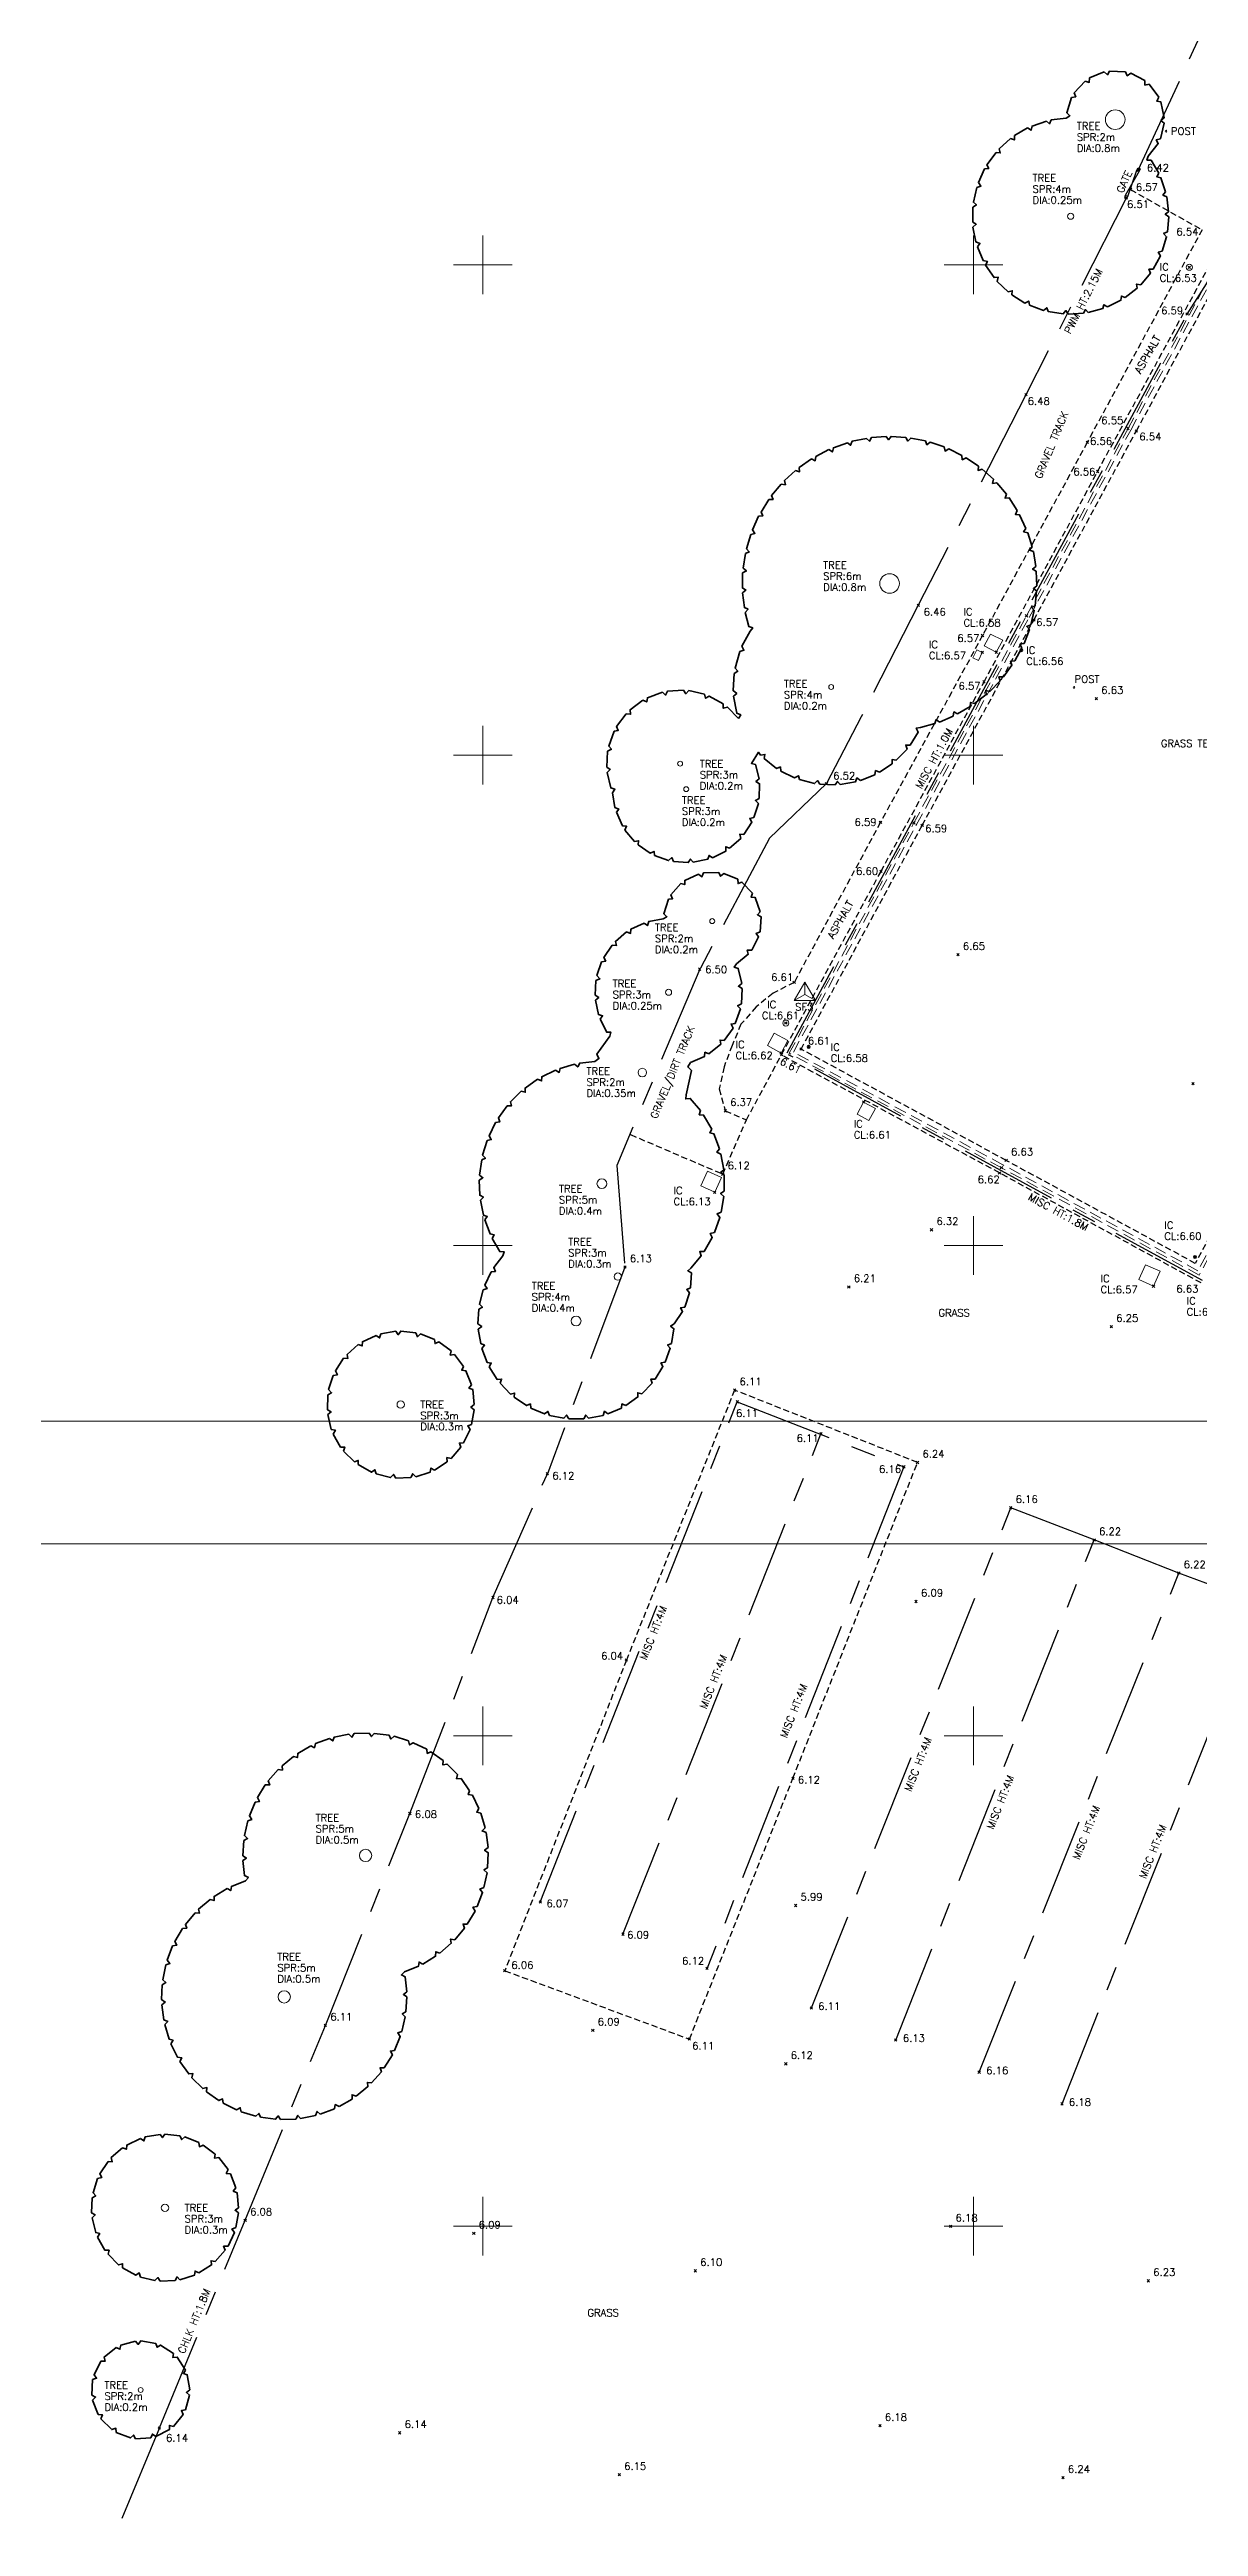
# Model space of a CAD drawing. Extents: x 521064 to 521635, y 174590 to 175241.
# Drawn here: x 521162.3 to 521209.2, y 175027.8 to 175128.8 of the extents above; entities that cross this region are included whole.
import ezdxf
from ezdxf.enums import TextEntityAlignment as Align

# ---------------------------------------------------------------- set-up
doc = ezdxf.new("R2010")
doc.units = 0
doc.header["$PDMODE"] = 3
doc.header["$PDSIZE"] = 0.05
for name, pattern in [('Centre', [7, 4, -1, 1, -1]), ('DASHED', [0.75, 0.5, -0.25]), ('HIDDEN', [0.375, 0.25, -0.125])]:
    doc.linetypes.add(name, pattern=pattern)
doc.layers.get('0').update_dxf_attribs({"linetype": 'CONTINUOUS', "lineweight": 18})
for name, color, linetype, lineweight in [('I031G_SURVEY-GRID', 7, 'CONTINUOUS', 18), ('I042T_SURVEY-STA', 1, 'CONTINUOUS', 13), ('I901G_TITLE-SHEET', 7, 'CONTINUOUS', 18), ('I910T_TXT-GEN-S', 7, 'CONTINUOUS', 13), ('I923G_SURVEY-POINT', 7, 'CONTINUOUS', 18), ('I923T_SURVEY-LEVEL', 7, 'CONTINUOUS', 13), ('I941G_TREE', 72, 'CONTINUOUS', 18), ('I941G_TREE-VEG', 6, 'CONTINUOUS', 35), ('I941T_TREE-TXT', 82, 'CONTINUOUS', 13), ('I960G_COVER', 1, 'CONTINUOUS', 18), ('I960T_COVER-TXT', 1, 'CONTINUOUS', 13), ('I963G_SW', 200, 'DASHED', 18), ('I976G_ST-FURN', 220, 'CONTINUOUS', 18), ('I976T_ST-FURN-TXT', 220, 'CONTINUOUS', 13)]:
    doc.layers.add(name, color=color, linetype=linetype, lineweight=lineweight)
for name, color, linetype in [('I940G_SURFACE', 200, 'HIDDEN'), ('I971G_FENCE', 5, 'Centre'), ('I973G_GATE', 20, 'CONTINUOUS')]:
    doc.layers.add(name, color=color, linetype=linetype)
doc.styles.add('MONOTXT', font='simplex.shx')

# ---------------------------------------------------------------- blocks, each defined once
blk = doc.blocks.new('PT_STATION')
at = {"color": 0, "linetype": 'Continuous', "flags": 128}
for points in [[(0, 0.5), (-0.433, -0.25)], [(-0.433, -0.25), (0, 0), (0, 0.5)], [(0.433, -0.25), (0, 0.5)], [(0, 0), (0.433, -0.25)], [(-0.433, -0.25), (0.433, -0.25)]]:
    blk.add_lwpolyline(points, dxfattribs=at)

msp = doc.modelspace()

# ---------------------------------------------------------------- linework, layer by layer
at = {"layer": 'I031G_SURVEY-GRID'}
for p, q in [((521180, 175121.2), (521180, 175118.8)), ((521200, 175121.2), (521200, 175118.8)), ((521178.8, 175120), (521181.2, 175120)), ((521198.8, 175120), (521201.2, 175120)), ((521180, 175101.2), (521180, 175098.8)), ((521200, 175101.2), (521200, 175098.8)), ((521178.8, 175100), (521181.2, 175100)), ((521198.8, 175100), (521201.2, 175100)), ((521180, 175081.2), (521180, 175078.8)), ((521200, 175081.2), (521200, 175078.8)), ((521178.8, 175080), (521181.2, 175080)), ((521198.8, 175080), (521201.2, 175080)), ((521180, 175061.2), (521180, 175058.8)), ((521200, 175061.2), (521200, 175058.8)), ((521178.8, 175060), (521181.2, 175060)), ((521198.8, 175060), (521201.2, 175060)), ((521180, 175041.2), (521180, 175038.8)), ((521200, 175041.2), (521200, 175038.8)), ((521178.8, 175040), (521181.2, 175040)), ((521198.8, 175040), (521201.2, 175040))]:
    msp.add_line(p, q, dxfattribs=at)
at = {"layer": 'I901G_TITLE-SHEET'}
for points in [[(521336.88, 175067.83), (521128.28, 175067.83), (521128.28, 175232.03), (521336.88, 175232.03)], [(521272.64, 174908.63), (521064.04, 174908.63), (521064.04, 175072.83), (521272.64, 175072.83)]]:
    msp.add_lwpolyline(points, close=True, dxfattribs=at)
at = {"layer": 'I923G_SURVEY-POINT'}
for p in [(521206.4, 175123.07, 6.57), (521206.72, 175123.86, 6.42), (521206.23, 175122.72, 6.51), (521208.8, 175119.9, 6.53), (521208.71, 175117.99, 6.59), (521202.14, 175114.7, 6.48), (521206.3, 175113.32, 6.55), (521206.64, 175113.22, 6.54), (521204.64, 175112.76, 6.56), (521205.06, 175111.57, 6.56), (521197.75, 175106.11, 6.46), (521200.37, 175104.88, 6.57), (521202.16, 175105.68, 6.58), (521202.46, 175105.51, 6.57), (521200.36, 175104.19, 6.57), (521200.93, 175104.2, 6.58), (521201.95, 175104.28, 6.56), (521200.43, 175102.99, 6.57), (521205.01, 175102.3, 6.63), (521194.01, 175098.84, 6.52), (521196.21, 175097.26, 6.59), (521197.57, 175097.24, 6.6), (521197.91, 175097.14, 6.59), (521196.23, 175095.26, 6.6), (521199.37, 175091.86, 6.65), (521188.84, 175091.27, 6.5), (521192.69, 175090.73, 6.61), (521192.35, 175089.07, 6.61), (521192.16, 175087.85, 6.62), (521192.18, 175087.79, 6.61), (521192.97, 175088.01, 6.61), (521193.28, 175088.1, 6.58), (521208.95, 175086.6, 6.75), (521189.88, 175085.49, 6.37), (521195.52, 175085.85, 6.61), (521201.33, 175083.47, 6.63), (521189.78, 175082.91, 6.12), (521201.06, 175082.96, 6.62), (521201.14, 175083.17, 6.62), (521189.45, 175082.17, 6.13), (521198.29, 175080.64, 6.32), (521209.03, 175079.53, 6.6), (521185.79, 175079.12, 6.13), (521194.92, 175078.31, 6.21), (521207.34, 175078.34, 6.57), (521205.62, 175076.69, 6.25), (521190.26, 175074.1, 6.11), (521190.37, 175073.62, 6.11), (521193.78, 175072.32, 6.11), (521182.63, 175070.69, 6.12), (521197.16, 175070.97, 6.16), (521197.72, 175071.15, 6.24), (521201.52, 175069.3, 6.16), (521201.52, 175069.3, 6.16), (521204.92, 175067.99, 6.22), (521208.37, 175066.64, 6.22), (521180.41, 175065.64, 6.04), (521197.66, 175065.48, 6.09), (521185.85, 175063.09, 6.04), (521192.64, 175058.27, 6.12), (521177.02, 175056.83, 6.08), (521182.34, 175053.22, 6.07), (521192.75, 175053.08, 5.99), (521185.71, 175051.91, 6.09), (521180.89, 175050.42, 6.06), (521189.14, 175050.52, 6.12), (521173.58, 175048.19, 6.11), (521193.39, 175048.9, 6.11), (521184.48, 175047.99, 6.09), (521188.42, 175047.63, 6.11), (521196.83, 175047.59, 6.13), (521192.35, 175046.62, 6.12), (521200.23, 175046.28, 6.16), (521203.61, 175044.99, 6.18), (521170.31, 175040.24, 6.08), (521179.63, 175039.71, 6.09), (521199.07, 175039.99, 6.18), (521188.66, 175038.18, 6.1), (521207.13, 175037.77, 6.23), (521166.81, 175031.77, 6.14), (521176.61, 175031.57, 6.14), (521196.19, 175031.86, 6.18), (521185.56, 175029.86, 6.15), (521203.65, 175029.74, 6.24)]:
    msp.add_point(p, dxfattribs=at)
at = {"layer": 'I940G_SURFACE'}
for points in [[(521206.4, 175123.07, 6.57), (521209.32, 175121.43, 6.54), (521204.64, 175112.76, 6.56), (521200.37, 175104.88, 6.57), (521196.21, 175097.26, 6.59), (521192.69, 175090.73, 6.61), (521191.83, 175090.29, 6.59), (521191.14, 175089.73, 6.58), (521190.52, 175089.02, 6.57), (521190.16, 175088.16, 6.54), (521189.83, 175087.29, 6.48), (521189.63, 175086.39, 6.41), (521189.88, 175085.49, 6.37), (521190.74, 175085.12, 6.36), (521192.18, 175087.79, 6.61), (521196.23, 175095.26, 6.6), (521200.43, 175102.99, 6.57), (521205.06, 175111.57, 6.56), (521210.17, 175120.98, 6.53)], [(521209.28, 175078.47, 6.63), (521201.06, 175082.96, 6.62), (521192.18, 175087.76, 6.61)], [(521186.02, 175084.52, 6.11), (521189.78, 175082.91, 6.12), (521190.74, 175085.12, 6.36)]]:
    msp.add_polyline3d(points, dxfattribs=at)
for points in [[(521210.4, 175120.19, 6.53), (521217.78, 175116.19, 6.54), (521226.49, 175111.46, 6.55), (521221.85, 175102.92, 6.59), (521217.59, 175095.05, 6.62), (521213.2, 175086.97, 6.63), (521209.04, 175079.27, 6.63), (521201.33, 175083.47, 6.63), (521192.97, 175088.01, 6.61), (521197.91, 175097.14, 6.59), (521202.46, 175105.51, 6.57), (521206.64, 175113.22, 6.54)], [(521180.89, 175050.42, 6.06), (521188.42, 175047.63, 6.11), (521192.64, 175058.27, 6.12), (521197.72, 175071.15, 6.24), (521190.26, 175074.1, 6.11), (521185.85, 175063.09, 6.04)]]:
    msp.add_polyline3d(points, close=True, dxfattribs=at)
at = {"layer": 'I941G_TREE'}
for centre, radius in [((521205.78, 175125.92), 0.4), ((521203.96, 175121.98), 0.125), ((521196.58, 175107), 0.4), ((521194.2, 175102.78), 0.1), ((521188.04, 175099.65), 0.1), ((521188.29, 175098.61), 0.1), ((521189.35, 175093.23), 0.1), ((521187.57, 175090.33), 0.125), ((521186.5, 175087.05), 0.175), ((521184.85, 175082.52), 0.2), ((521185.5, 175078.73), 0.15), ((521183.8, 175076.92), 0.2), ((521176.65, 175073.51), 0.15), ((521175.22, 175055.12), 0.25), ((521171.9, 175049.35), 0.25), ((521167.04, 175040.75), 0.15), ((521166.05, 175033.32), 0.1)]:
    msp.add_circle(centre, radius, dxfattribs=at)
at = {"layer": 'I941G_TREE-VEG'}
for points in [[(521204.55, 175127.49), (521204.11, 175127.01), (521204.17, 175126.85), (521204, 175126.82)], [(521205.33, 175127.87), (521204.73, 175127.62), (521204.72, 175127.44), (521204.55, 175127.49)], [(521206.2, 175127.87), (521205.55, 175127.9), (521205.47, 175127.75), (521205.33, 175127.87)], [(521206.99, 175127.51), (521206.42, 175127.81), (521206.27, 175127.71), (521206.2, 175127.87)], [(521207.55, 175126.84), (521207.16, 175127.36), (521206.99, 175127.33), (521206.99, 175127.51)], [(521203.78, 175125.98), (521203.17, 175125.91), (521203.1, 175125.75), (521202.97, 175125.86)], [(521204, 175126.82), (521203.8, 175126.2), (521203.93, 175126.08), (521203.78, 175125.98)], [(521207.78, 175126), (521207.64, 175126.64), (521207.47, 175126.68), (521207.55, 175126.84)], [(521207.62, 175125.14), (521207.77, 175125.78), (521207.64, 175125.89), (521207.78, 175126)], [(521201.51, 175125.15), (521201.05, 175124.73), (521201.09, 175124.56), (521200.92, 175124.58)], [(521202.2, 175125.58), (521201.67, 175125.27), (521201.67, 175125.09), (521201.51, 175125.15)], [(521202.97, 175125.86), (521202.39, 175125.66), (521202.35, 175125.49), (521202.2, 175125.58)], [(521207.12, 175124.43), (521207.53, 175124.95), (521207.45, 175125.1), (521207.62, 175125.14)], [(521200.92, 175124.58), (521200.55, 175124.08), (521200.62, 175123.93), (521200.45, 175123.91)], [(521207.55, 175123.74), (521207.24, 175124.27), (521207.07, 175124.27), (521207.12, 175124.43)], [(521200.13, 175123.15), (521200, 175122.55), (521200.12, 175122.44), (521199.98, 175122.35)], [(521200.45, 175123.91), (521200.2, 175123.35), (521200.3, 175123.21), (521200.13, 175123.15)], [(521207.83, 175122.97), (521207.64, 175123.55), (521207.47, 175123.59), (521207.55, 175123.74)], [(521207.95, 175122.16), (521207.88, 175122.77), (521207.72, 175122.84), (521207.83, 175122.97)], [(521199.98, 175122.35), (521199.97, 175121.74), (521200.11, 175121.65), (521199.98, 175121.53)], [(521207.91, 175121.35), (521207.96, 175121.96), (521207.82, 175122.06), (521207.95, 175122.16)], [(521199.98, 175121.53), (521200.1, 175120.93), (521200.26, 175120.87), (521200.16, 175120.73)], [(521207.69, 175120.56), (521207.87, 175121.14), (521207.75, 175121.27), (521207.91, 175121.35)], [(521200.16, 175120.73), (521200.39, 175120.17), (521200.57, 175120.14), (521200.49, 175119.99)], [(521200.49, 175119.99), (521200.84, 175119.48), (521201.01, 175119.49), (521200.97, 175119.32)], [(521207.33, 175119.82), (521207.62, 175120.37), (521207.53, 175120.51), (521207.69, 175120.56)], [(521200.97, 175119.32), (521201.41, 175118.9), (521201.58, 175118.94), (521201.57, 175118.77)], [(521206.19, 175118.66), (521206.67, 175119.04), (521206.65, 175119.21), (521206.82, 175119.18)], [(521206.82, 175119.18), (521207.21, 175119.66), (521207.15, 175119.82), (521207.33, 175119.82)], [(521201.57, 175118.77), (521202.09, 175118.44), (521202.25, 175118.52), (521202.28, 175118.35)], [(521202.28, 175118.35), (521202.85, 175118.14), (521202.99, 175118.25), (521203.05, 175118.09)], [(521203.05, 175118.09), (521203.66, 175118), (521203.77, 175118.13), (521203.86, 175117.98)], [(521203.86, 175117.98), (521204.48, 175118.02), (521204.56, 175118.17), (521204.68, 175118.05)], [(521204.68, 175118.05), (521205.27, 175118.21), (521205.32, 175118.37), (521205.46, 175118.28)], [(521205.46, 175118.28), (521206.01, 175118.55), (521206.03, 175118.72), (521206.19, 175118.66)], [(521195.64, 175112.92), (521195.05, 175112.8), (521194.99, 175112.64), (521194.86, 175112.74)], [(521196.44, 175112.99), (521195.84, 175112.95), (521195.76, 175112.8), (521195.64, 175112.92)], [(521197.24, 175112.96), (521196.64, 175113), (521196.54, 175112.86), (521196.44, 175112.99)], [(521198.04, 175112.82), (521197.44, 175112.93), (521197.33, 175112.81), (521197.24, 175112.96)], [(521198.8, 175112.57), (521198.23, 175112.76), (521198.1, 175112.66), (521198.04, 175112.82)], [(521193.39, 175112.08), (521192.9, 175111.73), (521192.91, 175111.56), (521192.74, 175111.61)], [(521194.1, 175112.46), (521193.57, 175112.18), (521193.55, 175112.01), (521193.39, 175112.08)], [(521194.86, 175112.74), (521194.29, 175112.54), (521194.25, 175112.37), (521194.1, 175112.46)], [(521199.53, 175112.22), (521198.99, 175112.49), (521198.84, 175112.4), (521198.8, 175112.57)], [(521200.2, 175111.78), (521199.7, 175112.12), (521199.54, 175112.05), (521199.53, 175112.22)], [(521192.16, 175111.05), (521191.77, 175110.59), (521191.83, 175110.43), (521191.66, 175110.43)], [(521192.74, 175111.61), (521192.3, 175111.2), (521192.33, 175111.03), (521192.16, 175111.05)], [(521200.81, 175111.25), (521200.36, 175111.66), (521200.19, 175111.61), (521200.2, 175111.78)], [(521201.34, 175110.65), (521200.95, 175111.11), (521200.78, 175111.08), (521200.81, 175111.25)], [(521191.66, 175110.43), (521191.34, 175109.91), (521191.41, 175109.76), (521191.24, 175109.74)], [(521201.78, 175109.98), (521201.46, 175110.49), (521201.29, 175110.48), (521201.34, 175110.65)], [(521202.14, 175109.25), (521201.88, 175109.8), (521201.71, 175109.82), (521201.78, 175109.98)], [(521190.92, 175109), (521190.75, 175108.42), (521190.86, 175108.29), (521190.71, 175108.22)], [(521191.24, 175109.74), (521190.99, 175109.19), (521191.09, 175109.04), (521190.92, 175109)], [(521202.39, 175108.49), (521202.21, 175109.07), (521202.04, 175109.11), (521202.14, 175109.25)], [(521190.71, 175108.22), (521190.61, 175107.63), (521190.74, 175107.51), (521190.59, 175107.43)], [(521202.54, 175107.7), (521202.44, 175108.3), (521202.28, 175108.36), (521202.39, 175108.49)], [(521190.59, 175107.43), (521190.58, 175106.82), (521190.72, 175106.73), (521190.59, 175106.62)], [(521202.58, 175106.9), (521202.56, 175107.5), (521202.41, 175107.59), (521202.54, 175107.7)], [(521202.51, 175106.09), (521202.57, 175106.7), (521202.44, 175106.8), (521202.58, 175106.9)], [(521190.59, 175106.62), (521190.66, 175106.02), (521190.81, 175105.95), (521190.69, 175105.82)], [(521190.69, 175105.82), (521190.84, 175105.24), (521191, 175105.19), (521190.9, 175105.05)], [(521202.34, 175105.31), (521202.48, 175105.9), (521202.36, 175106.02), (521202.51, 175106.09)], [(521190.9, 175105.05), (521190.56, 175104.44), (521190.64, 175104.28), (521190.47, 175104.23)], [(521202.06, 175104.55), (521202.28, 175105.12), (521202.17, 175105.25), (521202.34, 175105.31)], [(521190.47, 175104.23), (521190.28, 175103.55), (521190.39, 175103.42), (521190.24, 175103.33)], [(521201.22, 175103.19), (521201.57, 175103.67), (521201.51, 175103.83), (521201.68, 175103.84)], [(521201.68, 175103.84), (521201.97, 175104.37), (521201.89, 175104.52), (521202.06, 175104.55)], [(521190.24, 175103.33), (521190.2, 175102.63), (521190.35, 175102.52), (521190.22, 175102.4)], [(521200.66, 175102.6), (521201.09, 175103.03), (521201.04, 175103.2), (521201.22, 175103.19)], [(521186.52, 175102.24), (521186, 175101.85), (521186.02, 175101.67), (521185.84, 175101.69)], [(521187.32, 175102.57), (521186.71, 175102.34), (521186.68, 175102.17), (521186.52, 175102.24)], [(521188.18, 175102.65), (521187.53, 175102.61), (521187.45, 175102.45), (521187.32, 175102.57)], [(521189.03, 175102.49), (521188.39, 175102.63), (521188.27, 175102.5), (521188.18, 175102.65)], [(521189.79, 175102.09), (521189.23, 175102.41), (521189.08, 175102.32), (521189.03, 175102.49)], [(521190.42, 175101.49), (521189.97, 175101.96), (521189.8, 175101.91), (521189.79, 175102.09)], [(521190.22, 175102.4), (521190.35, 175101.71), (521190.51, 175101.64), (521190.42, 175101.49)], [(521198.62, 175101.35), (521199.17, 175101.59), (521199.2, 175101.76), (521199.35, 175101.68)], [(521199.35, 175101.68), (521199.87, 175101.98), (521199.88, 175102.15), (521200.04, 175102.1)], [(521200.04, 175102.1), (521200.52, 175102.47), (521200.5, 175102.64), (521200.66, 175102.6)], [(521185.35, 175100.98), (521185.13, 175100.37), (521185.24, 175100.24), (521185.08, 175100.16)], [(521185.84, 175101.69), (521185.45, 175101.17), (521185.52, 175101.01), (521185.35, 175100.98)], [(521197.42, 175100.41), (521197.75, 175100.94), (521197.67, 175101.1), (521197.84, 175101.13)], [(521197.84, 175101.13), (521198.43, 175101.29), (521198.48, 175101.45), (521198.62, 175101.35)], [(521185.08, 175100.16), (521185.05, 175099.51), (521185.19, 175099.41), (521185.06, 175099.29)], [(521191.26, 175099.03), (521191.11, 175099.62), (521190.95, 175099.66), (521191.23, 175100.12), (521191.32, 175100), (521191.5, 175100.03), (521191.47, 175099.86)], [(521191.47, 175099.86), (521191.97, 175099.46), (521192.13, 175099.52), (521192.15, 175099.35)], [(521196.17, 175099.3), (521196.69, 175099.65), (521196.68, 175099.82), (521196.85, 175099.79)], [(521196.85, 175099.79), (521197.29, 175100.24), (521197.24, 175100.41), (521197.42, 175100.41)], [(521185.06, 175099.29), (521185.21, 175098.66), (521185.38, 175098.61), (521185.29, 175098.46)], [(521191.26, 175098.23), (521191.28, 175098.83), (521191.13, 175098.92), (521191.26, 175099.03)], [(521192.15, 175099.35), (521192.71, 175099.07), (521192.86, 175099.16), (521192.91, 175099)], [(521192.91, 175099), (521193.52, 175098.84), (521193.64, 175098.96), (521193.73, 175098.81)], [(521193.73, 175098.81), (521194.36, 175098.79), (521194.45, 175098.93), (521194.57, 175098.8)], [(521194.57, 175098.8), (521195.19, 175098.91), (521195.25, 175099.07), (521195.39, 175098.96)], [(521195.39, 175098.96), (521195.98, 175099.2), (521196.01, 175099.37), (521196.17, 175099.3)], [(521185.29, 175098.46), (521185.38, 175097.86), (521185.54, 175097.8), (521185.44, 175097.67)], [(521185.44, 175097.67), (521185.69, 175097.12), (521185.86, 175097.1), (521185.79, 175096.94)], [(521191.05, 175097.45), (521191.23, 175098.03), (521191.11, 175098.15), (521191.26, 175098.23)], [(521185.79, 175096.94), (521186.18, 175096.48), (521186.35, 175096.51), (521186.33, 175096.34)], [(521190.06, 175096.2), (521190.51, 175096.6), (521190.47, 175096.77), (521190.64, 175096.76)], [(521190.64, 175096.76), (521190.97, 175097.27), (521190.88, 175097.42), (521191.05, 175097.45)], [(521186.33, 175096.34), (521186.82, 175096), (521186.98, 175096.07), (521187, 175095.9)], [(521187, 175095.9), (521187.57, 175095.7), (521187.7, 175095.82), (521187.77, 175095.66)], [(521187.77, 175095.66), (521188.37, 175095.62), (521188.46, 175095.76), (521188.57, 175095.63)], [(521188.57, 175095.63), (521189.17, 175095.75), (521189.22, 175095.91), (521189.36, 175095.81)], [(521189.36, 175095.81), (521189.9, 175096.08), (521189.9, 175096.26), (521190.06, 175096.2)], [(521188.07, 175094.77), (521187.66, 175094.3), (521187.73, 175094.14), (521187.56, 175094.12)], [(521188.79, 175095.15), (521188.23, 175094.89), (521188.23, 175094.72), (521188.07, 175094.77)], [(521189.62, 175095.21), (521189, 175095.2), (521188.93, 175095.04), (521188.79, 175095.15)], [(521190.39, 175094.94), (521189.82, 175095.17), (521189.69, 175095.06), (521189.62, 175095.21)], [(521190.99, 175094.37), (521190.56, 175094.82), (521190.4, 175094.76), (521190.39, 175094.94)], [(521187.56, 175094.12), (521187.37, 175093.53), (521187.5, 175093.41), (521187.35, 175093.32)], [(521191.31, 175093.61), (521191.1, 175094.19), (521190.93, 175094.21), (521190.99, 175094.37)], [(521185.86, 175092.79), (521185.4, 175092.4), (521185.44, 175092.23), (521185.27, 175092.25)], [(521186.57, 175093.15), (521186.03, 175092.9), (521186.02, 175092.73), (521185.86, 175092.79)], [(521187.35, 175093.32), (521186.76, 175093.22), (521186.71, 175093.05), (521186.57, 175093.15)], [(521190.96, 175092.04), (521191.24, 175092.59), (521191.14, 175092.72), (521191.3, 175092.79)], [(521191.3, 175092.79), (521191.34, 175093.41), (521191.19, 175093.49), (521191.31, 175093.61)], [(521185.27, 175092.25), (521184.93, 175091.75), (521185.01, 175091.6), (521184.84, 175091.57)], [(521190.34, 175091.49), (521190.82, 175091.88), (521190.78, 175092.05), (521190.96, 175092.04)], [(521184.61, 175090.81), (521184.58, 175090.21), (521184.72, 175090.12), (521184.59, 175090.01)], [(521184.84, 175091.57), (521184.65, 175091.01), (521184.77, 175090.88), (521184.61, 175090.81)], [(521190.55, 175090.69), (521190.41, 175091.3), (521190.25, 175091.35), (521190.34, 175091.49)], [(521190.54, 175089.86), (521190.57, 175090.48), (521190.42, 175090.57), (521190.55, 175090.69)], [(521184.59, 175090.01), (521184.71, 175089.42), (521184.88, 175089.37), (521184.78, 175089.23)], [(521190.29, 175089.06), (521190.5, 175089.65), (521190.38, 175089.78), (521190.54, 175089.86)], [(521184.78, 175089.23), (521185.05, 175088.7), (521185.22, 175088.7), (521185.17, 175088.54)], [(521189.84, 175088.36), (521190.2, 175088.87), (521190.12, 175089.03), (521190.29, 175089.06)], [(521185.17, 175088.54), (521184.65, 175087.8), (521184.73, 175087.62), (521184.56, 175087.51)], [(521188.46, 175087.46), (521189.04, 175087.71), (521189.05, 175087.88), (521189.21, 175087.82)], [(521189.21, 175087.82), (521189.7, 175088.21), (521189.67, 175088.38), (521189.84, 175088.36)], [(521182.23, 175086.78), (521181.72, 175086.42), (521181.73, 175086.25), (521181.56, 175086.29)], [(521182.96, 175087.15), (521182.4, 175086.88), (521182.39, 175086.71), (521182.23, 175086.78)], [(521183.74, 175087.4), (521183.15, 175087.22), (521183.11, 175087.06), (521182.96, 175087.15)], [(521184.56, 175087.51), (521183.95, 175087.44), (521183.87, 175087.28), (521183.74, 175087.4)], [(521188.29, 175086.15), (521188.5, 175087.13), (521188.35, 175087.28), (521188.46, 175087.46)], [(521180.99, 175085.7), (521180.63, 175085.2), (521180.69, 175085.04), (521180.52, 175085.02)], [(521181.56, 175086.29), (521181.12, 175085.86), (521181.16, 175085.69), (521180.99, 175085.7)], [(521188.87, 175085.5), (521188.45, 175086), (521188.27, 175085.98), (521188.29, 175086.15)], [(521180.52, 175085.02), (521180.25, 175084.47), (521180.34, 175084.32), (521180.17, 175084.28)], [(521189.33, 175084.75), (521189, 175085.32), (521188.82, 175085.33), (521188.87, 175085.5)], [(521189.65, 175083.94), (521189.42, 175084.56), (521189.25, 175084.6), (521189.33, 175084.75)], [(521180.17, 175084.28), (521179.99, 175083.69), (521180.1, 175083.56), (521179.95, 175083.49)], [(521189.82, 175083.09), (521189.7, 175083.73), (521189.54, 175083.8), (521189.65, 175083.94)], [(521179.95, 175083.49), (521179.86, 175082.87), (521180, 175082.76), (521179.85, 175082.67)], [(521179.85, 175082.67), (521179.87, 175082.05), (521180.02, 175081.97), (521179.9, 175081.85)], [(521189.84, 175082.22), (521189.84, 175082.87), (521189.69, 175082.97), (521189.82, 175083.09)], [(521179.9, 175081.85), (521180.02, 175081.24), (521180.18, 175081.18), (521180.08, 175081.04)], [(521189.71, 175081.36), (521189.82, 175082), (521189.69, 175082.12), (521189.84, 175082.22)], [(521180.08, 175081.04), (521180.29, 175080.47), (521180.46, 175080.43), (521180.38, 175080.28)], [(521189.02, 175079.76), (521189.35, 175080.33), (521189.27, 175080.49), (521189.44, 175080.53)], [(521189.44, 175080.53), (521189.66, 175081.14), (521189.55, 175081.29), (521189.71, 175081.36)], [(521180.81, 175079.58), (521180.44, 175079.1), (521180.51, 175078.94), (521180.34, 175078.92)], [(521180.38, 175080.28), (521180.69, 175079.75), (521180.87, 175079.74), (521180.81, 175079.58)], [(521188.48, 175079.08), (521188.9, 175079.58), (521188.84, 175079.75), (521189.02, 175079.76)], [(521180.34, 175078.92), (521180.08, 175078.38), (521180.17, 175078.24), (521180.01, 175078.19)], [(521188.46, 175078.27), (521188.5, 175078.88), (521188.35, 175078.97), (521188.48, 175079.08)], [(521180.01, 175078.19), (521179.86, 175077.6), (521179.98, 175077.48), (521179.83, 175077.4)], [(521187.8, 175076.8), (521188.14, 175077.31), (521188.06, 175077.46), (521188.23, 175077.49)], [(521188.23, 175077.49), (521188.42, 175078.07), (521188.31, 175078.2), (521188.46, 175078.27)], [(521176.45, 175076.5), (521175.84, 175076.39), (521175.79, 175076.23), (521175.65, 175076.33)], [(521177.26, 175076.44), (521176.65, 175076.51), (521176.55, 175076.36), (521176.45, 175076.5)], [(521178.03, 175076.17), (521177.46, 175076.39), (521177.33, 175076.28), (521177.26, 175076.44)], [(521179.83, 175077.4), (521179.8, 175076.8), (521179.95, 175076.7), (521179.81, 175076.59)], [(521179.81, 175076.59), (521179.91, 175076), (521180.07, 175075.93), (521179.96, 175075.8)], [(521187.69, 175076), (521187.79, 175076.6), (521187.65, 175076.71), (521187.8, 175076.8)], [(521174.92, 175075.96), (521174.46, 175075.55), (521174.5, 175075.39), (521174.32, 175075.4)], [(521175.65, 175076.33), (521175.09, 175076.07), (521175.08, 175075.9), (521174.92, 175075.96)], [(521178.7, 175075.7), (521178.21, 175076.07), (521178.05, 175076), (521178.03, 175076.17)], [(521179.21, 175075.06), (521178.84, 175075.55), (521178.67, 175075.53), (521178.7, 175075.7)], [(521179.96, 175075.8), (521180.17, 175075.23), (521180.34, 175075.2), (521180.26, 175075.05)], [(521187.43, 175075.24), (521187.64, 175075.81), (521187.53, 175075.94), (521187.69, 175076)], [(521173.9, 175074.7), (521173.71, 175074.12), (521173.83, 175073.99), (521173.68, 175073.91)], [(521174.32, 175075.4), (521173.99, 175074.89), (521174.07, 175074.73), (521173.9, 175074.7)], [(521179.54, 175074.32), (521179.31, 175074.89), (521179.14, 175074.91), (521179.21, 175075.06)], [(521180.26, 175075.05), (521180.58, 175074.54), (521180.76, 175074.55), (521180.71, 175074.38)], [(521186.48, 175073.95), (521186.9, 175074.39), (521186.85, 175074.55), (521187.02, 175074.55)], [(521187.02, 175074.55), (521187.34, 175075.06), (521187.26, 175075.21), (521187.43, 175075.24)], [(521173.68, 175073.91), (521173.66, 175073.3), (521173.81, 175073.21), (521173.68, 175073.1)], [(521179.65, 175073.51), (521179.59, 175074.12), (521179.43, 175074.18), (521179.54, 175074.32)], [(521179.54, 175072.7), (521179.64, 175073.3), (521179.51, 175073.41), (521179.65, 175073.51)], [(521180.71, 175074.38), (521181.13, 175073.94), (521181.29, 175073.98), (521181.28, 175073.81)], [(521181.28, 175073.81), (521181.78, 175073.47), (521181.94, 175073.54), (521181.96, 175073.37)], [(521185.09, 175073.13), (521185.65, 175073.37), (521185.67, 175073.54), (521185.83, 175073.47)], [(521185.83, 175073.47), (521186.32, 175073.82), (521186.31, 175073.99), (521186.48, 175073.95)], [(521173.68, 175073.1), (521173.82, 175072.5), (521173.99, 175072.46), (521173.9, 175072.31)], [(521179.21, 175071.95), (521179.48, 175072.5), (521179.38, 175072.64), (521179.54, 175072.7)], [(521181.96, 175073.37), (521182.51, 175073.13), (521182.65, 175073.23), (521182.71, 175073.07)], [(521182.71, 175073.07), (521183.3, 175072.95), (521183.41, 175073.08), (521183.5, 175072.93)], [(521183.5, 175072.93), (521184.11, 175072.93), (521184.19, 175073.08), (521184.31, 175072.95)], [(521184.31, 175072.95), (521184.9, 175073.07), (521184.96, 175073.24), (521185.09, 175073.13)], [(521173.9, 175072.31), (521174.2, 175071.78), (521174.37, 175071.78), (521174.32, 175071.61)], [(521174.32, 175071.61), (521174.76, 175071.18), (521174.92, 175071.23), (521174.92, 175071.06)], [(521178.7, 175071.31), (521179.1, 175071.78), (521179.04, 175071.94), (521179.21, 175071.95)], [(521174.92, 175071.06), (521175.46, 175070.75), (521175.6, 175070.85), (521175.65, 175070.68)], [(521175.65, 175070.68), (521176.24, 175070.53), (521176.36, 175070.66), (521176.45, 175070.51)], [(521176.45, 175070.51), (521177.06, 175070.53), (521177.14, 175070.69), (521177.26, 175070.57)], [(521177.26, 175070.57), (521177.85, 175070.75), (521177.88, 175070.92), (521178.03, 175070.84)], [(521178.03, 175070.84), (521178.54, 175071.18), (521178.53, 175071.35), (521178.7, 175071.31)], [(521172.98, 175059.59), (521172.45, 175059.28), (521172.44, 175059.11), (521172.28, 175059.16)], [(521173.74, 175059.89), (521173.17, 175059.68), (521173.13, 175059.51), (521172.98, 175059.59)], [(521174.54, 175060.07), (521173.94, 175059.95), (521173.88, 175059.79), (521173.74, 175059.89)], [(521175.36, 175060.11), (521174.75, 175060.09), (521174.66, 175059.94), (521174.54, 175060.07)], [(521176.18, 175060.02), (521175.57, 175060.1), (521175.46, 175059.97), (521175.36, 175060.11)], [(521176.97, 175059.8), (521176.38, 175059.98), (521176.25, 175059.87), (521176.18, 175060.02)], [(521177.71, 175059.45), (521177.16, 175059.72), (521177.01, 175059.63), (521176.97, 175059.8)], [(521178.38, 175058.99), (521177.88, 175059.35), (521177.73, 175059.28), (521177.71, 175059.45)], [(521171.66, 175058.63), (521171.25, 175058.17), (521171.31, 175058), (521171.13, 175058)], [(521172.28, 175059.16), (521171.81, 175058.77), (521171.83, 175058.6), (521171.66, 175058.63)], [(521178.97, 175058.42), (521178.54, 175058.85), (521178.37, 175058.81), (521178.38, 175058.99)], [(521179.46, 175057.76), (521179.11, 175058.26), (521178.93, 175058.25), (521178.97, 175058.42)], [(521170.72, 175057.29), (521170.48, 175056.73), (521170.58, 175056.59), (521170.42, 175056.53)], [(521171.13, 175058), (521170.81, 175057.48), (521170.89, 175057.32), (521170.72, 175057.29)], [(521179.84, 175057.03), (521179.57, 175057.58), (521179.4, 175057.6), (521179.46, 175057.76)], [(521170.42, 175056.53), (521170.28, 175055.93), (521170.41, 175055.81), (521170.25, 175055.73)], [(521180.09, 175056.25), (521179.91, 175056.84), (521179.75, 175056.88), (521179.84, 175057.03)], [(521180.21, 175055.44), (521180.13, 175056.05), (521179.97, 175056.12), (521180.09, 175056.25)], [(521170.25, 175055.73), (521170.22, 175055.11), (521170.36, 175055.01), (521170.22, 175054.91)], [(521180.19, 175054.62), (521180.22, 175055.23), (521180.07, 175055.33), (521180.21, 175055.44)], [(521170.22, 175054.91), (521170.28, 175054.3), (521170.44, 175054.22), (521170.32, 175054.09)], [(521180.04, 175053.81), (521180.17, 175054.41), (521180.04, 175054.53), (521180.19, 175054.62)], [(521168.88, 175053.33), (521168.41, 175052.93), (521168.44, 175052.76), (521168.27, 175052.78)], [(521169.57, 175053.77), (521169.04, 175053.45), (521169.04, 175053.28), (521168.88, 175053.33)], [(521170.32, 175054.09), (521169.75, 175053.86), (521169.72, 175053.69), (521169.57, 175053.77)], [(521179.76, 175053.04), (521179.99, 175053.61), (521179.88, 175053.75), (521180.04, 175053.81)], [(521168.27, 175052.78), (521167.87, 175052.31), (521167.93, 175052.15), (521167.75, 175052.14)], [(521178.85, 175051.68), (521179.25, 175052.15), (521179.19, 175052.32), (521179.36, 175052.32)], [(521179.36, 175052.32), (521179.68, 175052.85), (521179.59, 175053.01), (521179.76, 175053.04)], [(521167.35, 175051.43), (521167.13, 175050.85), (521167.24, 175050.72), (521167.07, 175050.66)], [(521167.75, 175052.14), (521167.44, 175051.61), (521167.52, 175051.46), (521167.35, 175051.43)], [(521177.55, 175050.69), (521178.07, 175051.01), (521178.08, 175051.19), (521178.24, 175051.13)], [(521178.24, 175051.13), (521178.71, 175051.54), (521178.68, 175051.71), (521178.85, 175051.68)], [(521167.07, 175050.66), (521166.95, 175050.05), (521167.08, 175049.94), (521166.93, 175049.85)], [(521176.9, 175049.56), (521176.83, 175050.17), (521176.68, 175050.25), (521176.8, 175050.37)], [(521176.8, 175050.37), (521177.37, 175050.6), (521177.4, 175050.77), (521177.55, 175050.69)], [(521166.93, 175049.85), (521166.9, 175049.24), (521167.05, 175049.14), (521166.91, 175049.03)], [(521176.86, 175048.74), (521176.9, 175049.35), (521176.76, 175049.45), (521176.9, 175049.56)], [(521166.91, 175049.03), (521166.99, 175048.42), (521167.15, 175048.35), (521167.03, 175048.22)], [(521167.03, 175048.22), (521167.21, 175047.63), (521167.37, 175047.58), (521167.28, 175047.44)], [(521176.7, 175047.94), (521176.83, 175048.54), (521176.71, 175048.66), (521176.86, 175048.74)], [(521167.28, 175047.44), (521167.55, 175046.89), (521167.72, 175046.87), (521167.65, 175046.71)], [(521175.98, 175046.46), (521176.31, 175046.99), (521176.23, 175047.14), (521176.4, 175047.17)], [(521176.4, 175047.17), (521176.63, 175047.74), (521176.53, 175047.88), (521176.7, 175047.94)], [(521167.65, 175046.71), (521168.01, 175046.21), (521168.18, 175046.22), (521168.14, 175046.05)], [(521175.46, 175045.84), (521175.86, 175046.3), (521175.81, 175046.46), (521175.98, 175046.46)], [(521168.14, 175046.05), (521168.58, 175045.61), (521168.75, 175045.65), (521168.73, 175045.48)], [(521168.73, 175045.48), (521169.23, 175045.12), (521169.39, 175045.19), (521169.41, 175045.01)], [(521174.14, 175044.88), (521174.67, 175045.18), (521174.67, 175045.36), (521174.84, 175045.3)], [(521174.84, 175045.3), (521175.31, 175045.69), (521175.29, 175045.86), (521175.46, 175045.84)], [(521169.41, 175045.01), (521169.96, 175044.74), (521170.11, 175044.83), (521170.15, 175044.67)], [(521170.15, 175044.67), (521170.74, 175044.49), (521170.87, 175044.6), (521170.94, 175044.44)], [(521170.94, 175044.44), (521171.55, 175044.36), (521171.66, 175044.5), (521171.75, 175044.35)], [(521171.75, 175044.35), (521172.37, 175044.37), (521172.46, 175044.52), (521172.57, 175044.39)], [(521172.57, 175044.39), (521173.18, 175044.52), (521173.24, 175044.68), (521173.37, 175044.57)], [(521173.37, 175044.57), (521173.95, 175044.79), (521173.98, 175044.96), (521174.14, 175044.88)], [(521165.31, 175043.2), (521164.85, 175042.8), (521164.89, 175042.63), (521164.72, 175042.64)], [(521166.04, 175043.58), (521165.48, 175043.31), (521165.47, 175043.14), (521165.31, 175043.2)], [(521166.84, 175043.74), (521166.23, 175043.64), (521166.18, 175043.48), (521166.04, 175043.58)], [(521167.65, 175043.69), (521167.04, 175043.75), (521166.94, 175043.61), (521166.84, 175043.74)], [(521168.42, 175043.41), (521167.85, 175043.64), (521167.72, 175043.53), (521167.65, 175043.69)], [(521169.09, 175042.94), (521168.6, 175043.31), (521168.44, 175043.24), (521168.42, 175043.41)], [(521164.72, 175042.64), (521164.38, 175042.13), (521164.46, 175041.98), (521164.29, 175041.94)], [(521169.61, 175042.31), (521169.24, 175042.8), (521169.06, 175042.77), (521169.09, 175042.94)], [(521169.93, 175041.56), (521169.71, 175042.13), (521169.54, 175042.15), (521169.61, 175042.31)], [(521164.07, 175041.16), (521164.05, 175040.54), (521164.2, 175040.46), (521164.07, 175040.34)], [(521164.29, 175041.94), (521164.11, 175041.36), (521164.22, 175041.24), (521164.07, 175041.16)], [(521170.04, 175040.75), (521169.98, 175041.36), (521169.82, 175041.43), (521169.93, 175041.56)], [(521164.07, 175040.34), (521164.22, 175039.74), (521164.38, 175039.7), (521164.29, 175039.55)], [(521169.93, 175039.94), (521170.04, 175040.54), (521169.9, 175040.65), (521170.04, 175040.75)], [(521164.29, 175039.55), (521164.59, 175039.02), (521164.76, 175039.02), (521164.72, 175038.86)], [(521169.09, 175038.56), (521169.49, 175039.02), (521169.43, 175039.18), (521169.61, 175039.19)], [(521169.61, 175039.19), (521169.87, 175039.74), (521169.77, 175039.88), (521169.93, 175039.94)], [(521164.72, 175038.86), (521165.15, 175038.42), (521165.31, 175038.47), (521165.31, 175038.3)], [(521165.31, 175038.3), (521165.85, 175038), (521165.99, 175038.09), (521166.04, 175037.92)], [(521167.65, 175037.81), (521168.24, 175038), (521168.27, 175038.17), (521168.42, 175038.09)], [(521168.42, 175038.09), (521168.94, 175038.42), (521168.92, 175038.59), (521169.09, 175038.56)], [(521166.04, 175037.92), (521166.63, 175037.78), (521166.75, 175037.9), (521166.84, 175037.76)], [(521166.84, 175037.76), (521167.45, 175037.78), (521167.53, 175037.93), (521167.65, 175037.81)], [(521165.05, 175035.05), (521164.56, 175034.66), (521164.6, 175034.49), (521164.43, 175034.5)], [(521165.84, 175035.31), (521165.24, 175035.15), (521165.2, 175034.98), (521165.05, 175035.05)], [(521166.67, 175035.22), (521166.05, 175035.32), (521165.95, 175035.18), (521165.84, 175035.31)], [(521167.39, 175034.81), (521166.86, 175035.15), (521166.72, 175035.06), (521166.67, 175035.22)], [(521164.43, 175034.5), (521164.15, 175033.94), (521164.25, 175033.8), (521164.09, 175033.74)], [(521167.88, 175034.13), (521167.54, 175034.66), (521167.36, 175034.64), (521167.39, 175034.81)], [(521168.05, 175033.32), (521167.95, 175033.94), (521167.79, 175033.99), (521167.88, 175034.13)], [(521164.09, 175033.74), (521164.06, 175033.11), (521164.21, 175033.03), (521164.09, 175032.9)], [(521167.88, 175032.51), (521168.04, 175033.11), (521167.91, 175033.22), (521168.05, 175033.32)], [(521164.09, 175032.9), (521164.32, 175032.32), (521164.49, 175032.31), (521164.43, 175032.14)], [(521164.43, 175032.14), (521164.87, 175031.7), (521165.04, 175031.76), (521165.05, 175031.59)], [(521167.39, 175031.83), (521167.78, 175032.32), (521167.71, 175032.48), (521167.88, 175032.51)], [(521165.05, 175031.59), (521165.63, 175031.36), (521165.76, 175031.48), (521165.84, 175031.33)], [(521165.84, 175031.33), (521166.46, 175031.36), (521166.53, 175031.52), (521166.67, 175031.42)], [(521166.67, 175031.42), (521167.22, 175031.7), (521167.22, 175031.87), (521167.39, 175031.83)]]:
    msp.add_lwpolyline(points, dxfattribs=at)
at = {"layer": 'I960G_COVER'}
for points in [[(521200.93, 175104.2, 6.58), (521201.19, 175104.69, 6.58), (521200.69, 175104.94, 6.57), (521200.44, 175104.46, 6.57)], [(521200.36, 175104.19, 6.57), (521200.2, 175103.86, 6.57), (521199.97, 175103.97, 6.56), (521200.14, 175104.3, 6.56)], [(521192.16, 175087.85, 6.62), (521191.6, 175088.15, 6.62), (521191.88, 175088.66, 6.62), (521192.43, 175088.36, 6.62)], [(521195.52, 175085.85, 6.61), (521196, 175085.59, 6.62), (521195.74, 175085.1, 6.62), (521195.26, 175085.36, 6.61)], [(521189.45, 175082.17, 6.13), (521189.73, 175082.77, 6.12), (521189.15, 175083.03, 6.1), (521188.88, 175082.43, 6.1)], [(521207.34, 175078.34, 6.57), (521206.74, 175078.61, 6.58), (521207.01, 175079.21, 6.63), (521207.61, 175078.95, 6.62)]]:
    msp.add_polyline3d(points, close=True, dxfattribs=at)
for centre, radius in [((521208.8, 175119.9, 6.53), 0.125), ((521201.95, 175104.28, 6.56), 0.065), ((521192.35, 175089.07, 6.61), 0.125), ((521193.28, 175088.1, 6.58), 0.065), ((521209.03, 175079.53, 6.6), 0.065)]:
    msp.add_circle(centre, radius, dxfattribs=at)
at = {"layer": 'I963G_SW'}
for points in [[(521210.26, 175120.67, 6.53), (521218.01, 175116.49, 6.54), (521227.01, 175111.6, 6.55), (521222.18, 175102.7, 6.6), (521217.92, 175094.85, 6.63), (521213.54, 175086.77, 6.64), (521209.2, 175078.79, 6.64), (521201.14, 175083.17, 6.62), (521192.49, 175087.84, 6.62), (521197.57, 175097.24, 6.6), (521202.16, 175105.68, 6.58), (521206.3, 175113.32, 6.55)], [(521210.31, 175120.49, 6.53), (521217.95, 175116.37, 6.54), (521226.84, 175111.55, 6.55), (521222.06, 175102.76, 6.6), (521217.8, 175094.92, 6.63), (521213.43, 175086.83, 6.64), (521209.15, 175078.97, 6.64), (521201.2, 175083.29, 6.62), (521192.66, 175087.89, 6.62), (521197.68, 175097.17, 6.6), (521202.27, 175105.62, 6.58), (521206.41, 175113.26, 6.55)]]:
    msp.add_polyline3d(points, close=True, dxfattribs=at)
at = {"layer": 'I971G_FENCE'}
for points in [[(521206.72, 175123.86, 6.42), (521213.51, 175138.61, 5.94), (521217.01, 175146.21, 5.86), (521221.92, 175157.2, 5.91), (521223.03, 175159.74, 5.89), (521226.11, 175168.84, 5.84), (521229.43, 175178.99, 5.98), (521232.81, 175189.43, 6.13)], [(521206.23, 175122.72, 6.51), (521202.14, 175114.7, 6.48), (521197.75, 175106.11, 6.46), (521195.42, 175101.56, 6.49), (521194.01, 175098.84, 6.52), (521191.69, 175096.61, 6.53), (521188.84, 175091.27, 6.5), (521185.46, 175083.26, 6.26), (521185.79, 175079.12, 6.13), (521182.63, 175070.69, 6.12)], [(521192.4, 175087.86, 6.6), (521208.71, 175117.99, 6.59), (521210.5, 175120.8, 6.62)], [(521209.33, 175078.57, 6.67), (521192.46, 175087.78, 6.74)], [(521182.34, 175053.22, 6.07), (521190.37, 175073.62, 6.11), (521197.16, 175070.97, 6.16), (521189.14, 175050.52, 6.12)], [(521185.71, 175051.91, 6.09), (521193.78, 175072.32, 6.11)], [(521166.81, 175031.77, 6.14), (521170.31, 175040.24, 6.08), (521173.58, 175048.19, 6.11), (521177.02, 175056.83, 6.08), (521180.41, 175065.64, 6.04), (521182.63, 175070.69, 6.12)], [(521193.39, 175048.9, 6.11), (521201.52, 175069.3, 6.16)], [(521203.61, 175044.99, 6.18), (521211.7, 175065.4, 6.25), (521208.37, 175066.64, 6.22), (521208.37, 175066.64, 6.22), (521204.92, 175067.99, 6.22), (521204.92, 175067.99, 6.22), (521201.52, 175069.3, 6.16), (521201.52, 175069.3, 6.16)], [(521196.83, 175047.59, 6.13), (521204.92, 175067.99, 6.22)], [(521200.23, 175046.28, 6.16), (521208.37, 175066.64, 6.22)], [(521166.81, 175031.77, 6.14), (521163.47, 175023.7, 6.14)]]:
    msp.add_polyline3d(points, dxfattribs=at)
at = {"layer": 'I973G_GATE', "elevation": 6.51}
for points in [[(521206.29, 175122.78), (521206.19, 175122.83), (521206.15, 175122.73), (521206.24, 175122.69), (521206.29, 175122.78), (521206.66, 175123.86), (521206.71, 175123.95), (521206.8, 175123.91), (521206.76, 175123.82)], [(521206.66, 175123.86), (521206.76, 175123.82), (521206.19, 175122.83)]]:
    msp.add_lwpolyline(points, dxfattribs=at)
at = {"layer": 'I976G_ST-FURN'}
for centre in [(521207.85, 175125.45, 6.3), (521204.1, 175102.76, 6.6)]:
    msp.add_circle(centre, 0.035, dxfattribs=at)

# ---------------------------------------------------------------- block references
at = {"layer": 'I042T_SURVEY-STA'}
msp.add_blockref('PT_STATION', (521193.12, 175090.24), dxfattribs=at)

# ---------------------------------------------------------------- texts
at = {"layer": 'I042T_SURVEY-STA', "style": 'MONOTXT'}
msp.add_text('SF3', height=0.3, dxfattribs=at).set_placement((521192.73, 175089.58))
at = {"layer": 'I910T_TXT-GEN-S', "style": 'MONOTXT'}
msp.add_text('GATE', height=0.3, rotation=65.556, dxfattribs=at).set_placement((521206.15, 175123.39), align=Align.MIDDLE)
for s, rotation, p in [('PWM HT:2.15M', 62.9588, (521203.95, 175117.15)), ('ASPHALT', 60.5336, (521206.81, 175115.53)), ('GRAVEL TRACK', 67.4593, (521202.76, 175111.25)), ('MISC HT:1.0M', 61.5807, (521197.88, 175098.6)), ('ASPHALT', 60.5336, (521194.29, 175092.48)), ('GRAVEL/DIRT TRACK', 67.4593, (521187.09, 175085.14)), ('MISC HT:1.8M', 331.3729, (521202.2, 175081.88)), ('MISC HT:4M', 68.5075, (521186.66, 175063.06)), ('MISC HT:4M', 68.4245, (521189.11, 175061.07)), ('MISC HT:4M', 68.4245, (521192.38, 175059.88)), ('MISC HT:4M', 68.4245, (521197.45, 175057.7)), ('MISC HT:4M', 68.4245, (521200.81, 175056.16)), ('MISC HT:4M', 68.4245, (521204.31, 175054.92)), ('MISC HT:4M', 68.391, (521207.02, 175054.14)), ('CHLK HT:1.8M', 67.5738, (521167.83, 175034.77))]:
    msp.add_text(s, height=0.3, rotation=rotation, dxfattribs=at).set_placement(p)
for s, p in [('GRASS TENNIS COURT', (521207.64, 175100.33)), ('GRASS', (521198.57, 175077.1)), ('GRASS', (521184.26, 175036.32))]:
    msp.add_text(s, height=0.3, dxfattribs=at).set_placement(p)
at = {"layer": 'I923T_SURVEY-LEVEL', "style": 'MONOTXT'}
for s, p in [('6.42', (521207.07, 175123.81, 6.42)), ('6.57', (521206.62, 175123.02, 6.57)), ('6.51', (521206.26, 175122.32, 6.51)), ('6.54', (521208.27, 175121.2, 6.54)), ('CL:6.53', (521207.59, 175119.31, 6.53)), ('6.59', (521207.65, 175117.98, 6.59)), ('6.48', (521202.21, 175114.29, 6.48)), ('6.56', (521204.75, 175112.66, 6.56)), ('6.55', (521205.21, 175113.5, 6.55)), ('6.54', (521206.76, 175112.84, 6.54)), ('6.56', (521204.07, 175111.41, 6.56)), ('6.46', (521197.97, 175105.69, 6.46)), ('6.57', (521199.34, 175104.62, 6.57)), ('CL:6.58', (521199.59, 175105.25, 6.58)), ('6.57', (521202.56, 175105.27, 6.57)), ('CL:6.57', (521198.18, 175103.91, 6.57)), ('CL:6.56', (521202.15, 175103.68, 6.56)), ('6.57', (521199.39, 175102.67, 6.57)), ('6.63', (521205.21, 175102.5, 6.63)), ('6.52', (521194.28, 175099.01, 6.52)), ('6.59', (521195.15, 175097.12, 6.59)), ('6.59', (521198.03, 175096.86, 6.59)), ('6.60', (521195.21, 175095.12, 6.6)), ('6.65', (521199.57, 175092.06, 6.65)), ('6.50', (521189.06, 175091.11, 6.5)), ('6.61', (521191.75, 175090.79, 6.61)), ('CL:6.61', (521191.37, 175089.23, 6.61)), ('CL:6.62', (521190.3, 175087.6, 6.62)), ('6.61', (521193.25, 175088.2, 6.61)), ('CL:6.58', (521194.18, 175087.49, 6.58)), ('6.37', (521190.08, 175085.69, 6.37)), ('CL:6.61', (521195.12, 175084.36, 6.61)), ('6.63', (521201.53, 175083.67, 6.63)), ('6.12', (521189.98, 175083.11, 6.12)), ('6.62', (521200.17, 175082.54, 6.62)), ('CL:6.13', (521187.77, 175081.64, 6.13)), ('6.32', (521198.49, 175080.84, 6.32)), ('CL:6.60', (521207.78, 175080.23, 6.6)), ('6.13', (521185.99, 175079.32, 6.13)), ('6.21', (521195.12, 175078.51, 6.21)), ('CL:6.57', (521205.18, 175078.05, 6.57)), ('6.63', (521208.27, 175078.08, 6.63)), ('6.25', (521205.82, 175076.89, 6.25)), ('CL:6.63', (521208.69, 175077.14, 6.63)), ('6.11', (521190.46, 175074.3, 6.11)), ('6.11', (521190.32, 175073.01, 6.11)), ('6.11', (521192.79, 175071.99, 6.11)), ('6.24', (521197.92, 175071.35, 6.24)), ('6.12', (521182.83, 175070.46, 6.12)), ('6.16', (521196.15, 175070.73, 6.16)), ('6.16', (521201.72, 175069.5, 6.16)), ('6.16', (521201.72, 175069.5, 6.16)), ('6.22', (521205.12, 175068.19, 6.22)), ('6.22', (521208.57, 175066.84, 6.22)), ('6.04', (521180.56, 175065.39, 6.04)), ('6.09', (521197.86, 175065.68, 6.09)), ('6.04', (521184.82, 175063.11, 6.04)), ('6.12', (521192.84, 175058.06, 6.12)), ('6.08', (521177.23, 175056.65, 6.08)), ('6.07', (521182.59, 175053.01, 6.07)), ('5.99', (521192.95, 175053.28, 5.99)), ('6.09', (521185.88, 175051.73, 6.09)), ('6.06', (521181.16, 175050.5, 6.06)), ('6.12', (521188.12, 175050.67, 6.12)), ('6.11', (521173.78, 175048.39, 6.11)), ('6.09', (521184.68, 175048.19, 6.09)), ('6.11', (521193.67, 175048.82, 6.11)), ('6.11', (521188.53, 175047.21, 6.11)), ('6.13', (521197.12, 175047.52, 6.13)), ('6.12', (521192.55, 175046.82, 6.12)), ('6.16', (521200.52, 175046.2, 6.16)), ('6.18', (521203.89, 175044.91, 6.18)), ('6.08', (521170.51, 175040.44, 6.08)), ('6.09', (521179.83, 175039.91, 6.09)), ('6.18', (521199.27, 175040.19, 6.18)), ('6.10', (521188.86, 175038.38, 6.1)), ('6.23', (521207.33, 175037.97, 6.23)), ('6.14', (521176.81, 175031.77, 6.14)), ('6.18', (521196.39, 175032.06, 6.18)), ('6.14', (521167.08, 175031.21, 6.14)), ('6.15', (521185.76, 175030.06, 6.15)), ('6.24', (521203.85, 175029.94, 6.24))]:
    msp.add_text(s, height=0.3, dxfattribs=at).set_placement(p)
msp.add_text('6.61', height=0.3, rotation=331.645, dxfattribs=at).set_placement((521192.08, 175087.42, 6.61))
at = {"layer": 'I941T_TREE-TXT', "style": 'MONOTXT'}
for s, p in [('TREE', (521204.21, 175125.51)), ('SPR:2m', (521204.21, 175125.06)), ('DIA:0.8m', (521204.21, 175124.61)), ('TREE', (521202.41, 175123.39)), ('SPR:4m', (521202.41, 175122.94)), ('DIA:0.25m', (521202.41, 175122.49)), ('TREE', (521193.87, 175107.6)), ('SPR:6m', (521193.87, 175107.15)), ('DIA:0.8m', (521193.87, 175106.7)), ('TREE', (521192.27, 175102.76)), ('SPR:4m', (521192.27, 175102.31)), ('DIA:0.2m', (521192.27, 175101.86)), ('TREE', (521188.84, 175099.5)), ('SPR:3m', (521188.84, 175099.05)), ('DIA:0.2m', (521188.84, 175098.6)), ('TREE', (521188.11, 175098.01)), ('SPR:3m', (521188.11, 175097.56)), ('DIA:0.2m', (521188.11, 175097.11)), ('TREE', (521187.01, 175092.82)), ('SPR:2m', (521187.01, 175092.37)), ('DIA:0.2m', (521187.01, 175091.92)), ('TREE', (521185.29, 175090.53)), ('SPR:3m', (521185.29, 175090.08)), ('DIA:0.25m', (521185.29, 175089.63)), ('TREE', (521184.22, 175086.96)), ('SPR:2m', (521184.22, 175086.51)), ('DIA:0.35m', (521184.22, 175086.06)), ('TREE', (521183.1, 175082.16)), ('SPR:5m', (521183.1, 175081.71)), ('DIA:0.4m', (521183.1, 175081.26)), ('TREE', (521183.48, 175080)), ('SPR:3m', (521183.48, 175079.55)), ('TREE', (521181.99, 175078.2)), ('DIA:0.3m', (521183.48, 175079.1)), ('SPR:4m', (521181.99, 175077.75)), ('DIA:0.4m', (521181.99, 175077.3)), ('TREE', (521177.45, 175073.36)), ('SPR:3m', (521177.45, 175072.91)), ('DIA:0.3m', (521177.45, 175072.46)), ('TREE', (521173.18, 175056.51)), ('SPR:5m', (521173.18, 175056.06)), ('DIA:0.5m', (521173.18, 175055.61)), ('TREE', (521171.62, 175050.84)), ('SPR:5m', (521171.62, 175050.39)), ('DIA:0.5m', (521171.62, 175049.94)), ('TREE', (521167.84, 175040.6)), ('SPR:3m', (521167.84, 175040.15)), ('DIA:0.3m', (521167.84, 175039.7)), ('TREE', (521164.57, 175033.37)), ('SPR:2m', (521164.57, 175032.92)), ('DIA:0.2m', (521164.57, 175032.47))]:
    msp.add_text(s, height=0.3, dxfattribs=at).set_placement(p)
at = {"layer": 'I960T_COVER-TXT', "style": 'MONOTXT'}
for p in [(521207.59, 175119.76), (521199.59, 175105.7), (521198.18, 175104.36), (521202.15, 175104.13), (521191.59, 175089.68), (521190.3, 175088.05), (521194.18, 175087.94), (521195.12, 175084.81), (521187.77, 175082.09), (521207.78, 175080.68), (521205.18, 175078.5), (521208.69, 175077.59)]:
    msp.add_text('IC', height=0.3, dxfattribs=at).set_placement(p)
at = {"layer": 'I976T_ST-FURN-TXT', "style": 'MONOTXT'}
for p in [(521208.05, 175125.3), (521204.12, 175102.95)]:
    msp.add_text('POST', height=0.3, dxfattribs=at).set_placement(p)

doc.saveas('drawing.dxf')
